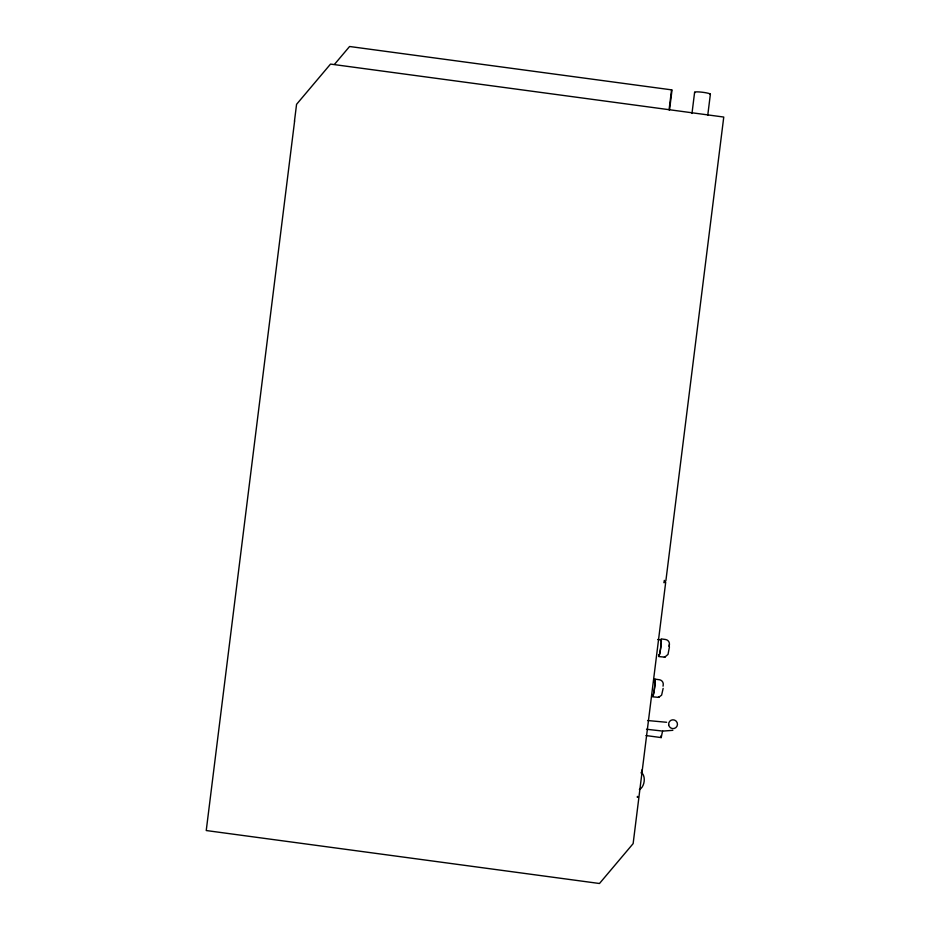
<?xml version="1.0" encoding="UTF-8"?>
<svg xmlns="http://www.w3.org/2000/svg" width="930" height="930" viewBox="0 0 930 930"><rect width="100%" height="100%" fill="white"/><g stroke="black" fill="none" stroke-linecap="round" stroke-linejoin="round"><path stroke-width="1.4" d="M661.149 735.607L661.207 737.595L662.637 730.62M641.898 769.935L641.386 773.76M669.437 646.908L668.019 654.406L664.904 657.033M663.044 686.189L663.23 684.771A4.476 4.464 77.8 0 0 659.405 679.749L654.999 679.133L654.336 680.981M294.473 121.133L296.565 104.323L330.522 64.089L723.761 117.052L665.903 580.564L664.032 582.784M294.624 120.958L206.239 830.537L599.478 883.5L633.132 843.626L638.887 797.487L637.283 797.266L637.399 796.382M669.054 109.868L671.541 89.908M669.542 109.891L672.03 89.919L349.575 46.5L334.707 64.112M691.978 113.46L694.605 92.326M707.753 115.297L710.381 94.163M664.311 580.355L664.101 581.971L665.706 582.18L638.991 796.592M663.148 688.398L661.614 695.163L658.742 697.268M669.391 644.537L669.158 646.327L669.391 644.537A4.476 4.464 77.8 0 0 665.566 639.514L661.149 638.898M660.602 640.386C662.927 634.365 659.254 661.567 658.626 654.883M672.855 730.317L663.497 731.05M658.812 655.011A7.905 0.628 -82.3 0 0 660.381 649.617A7.905 0.628 -82.3 0 0 661.125 639.945L660.963 639.98A7.905 0.628 -82.3 0 0 660.719 640.538M658.754 656.58L664.52 657.103M654.929 679.144C656.173 679.795 652.93 701.825 652.465 695.117M652.593 696.814L658.359 697.337M639.34 789.617C644.699 786.989 646.211 775.969 641.247 772.377M664.334 657.15L665.09 656.999M658.173 697.384L658.928 697.233M666.624 722.285L647.571 720.518M661.346 730.922L646.49 729.248M657.731 639.48L661.125 639.945M645.955 735.549L661.207 737.595M652.651 695.245A7.905 0.628 -82.3 0 0 654.22 689.851A7.905 0.628 -82.3 0 0 654.976 680.179L654.801 680.214A7.905 0.628 -82.3 0 0 654.278 681.83M694.977 92.628A7.952 0.988 7.1 0 1 702.104 92.21A7.952 0.988 7.1 0 1 710.218 94.407M668.67 724.772A4.429 4.383 40.2 0 0 675.761 727.713A4.429 4.383 40.2 0 0 674.703 720.146A4.429 4.383 40.2 0 0 668.67 724.772"/></g></svg>
